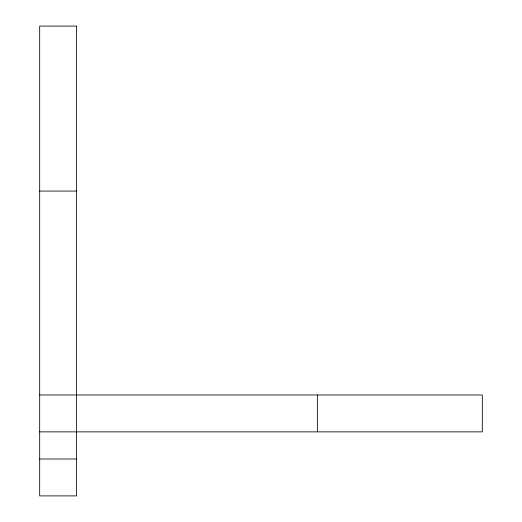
<?xml version="1.0" encoding="UTF-8"?>
<svg xmlns="http://www.w3.org/2000/svg" width="522" height="522" viewBox="0 0 522 522"><rect width="100%" height="100%" fill="white"/><g stroke="black" fill="none" stroke-linecap="round" stroke-linejoin="round"><path stroke-width="0.78" d="M39.679 191.065L76.564 191.065M39.679 394.971L482.321 394.971L482.321 431.864L39.679 431.864M39.679 459.014L76.564 459.014M317.356 394.971L317.356 431.864M76.564 26.1L39.679 26.1L39.679 495.9L76.564 495.9L76.564 26.1"/></g></svg>
